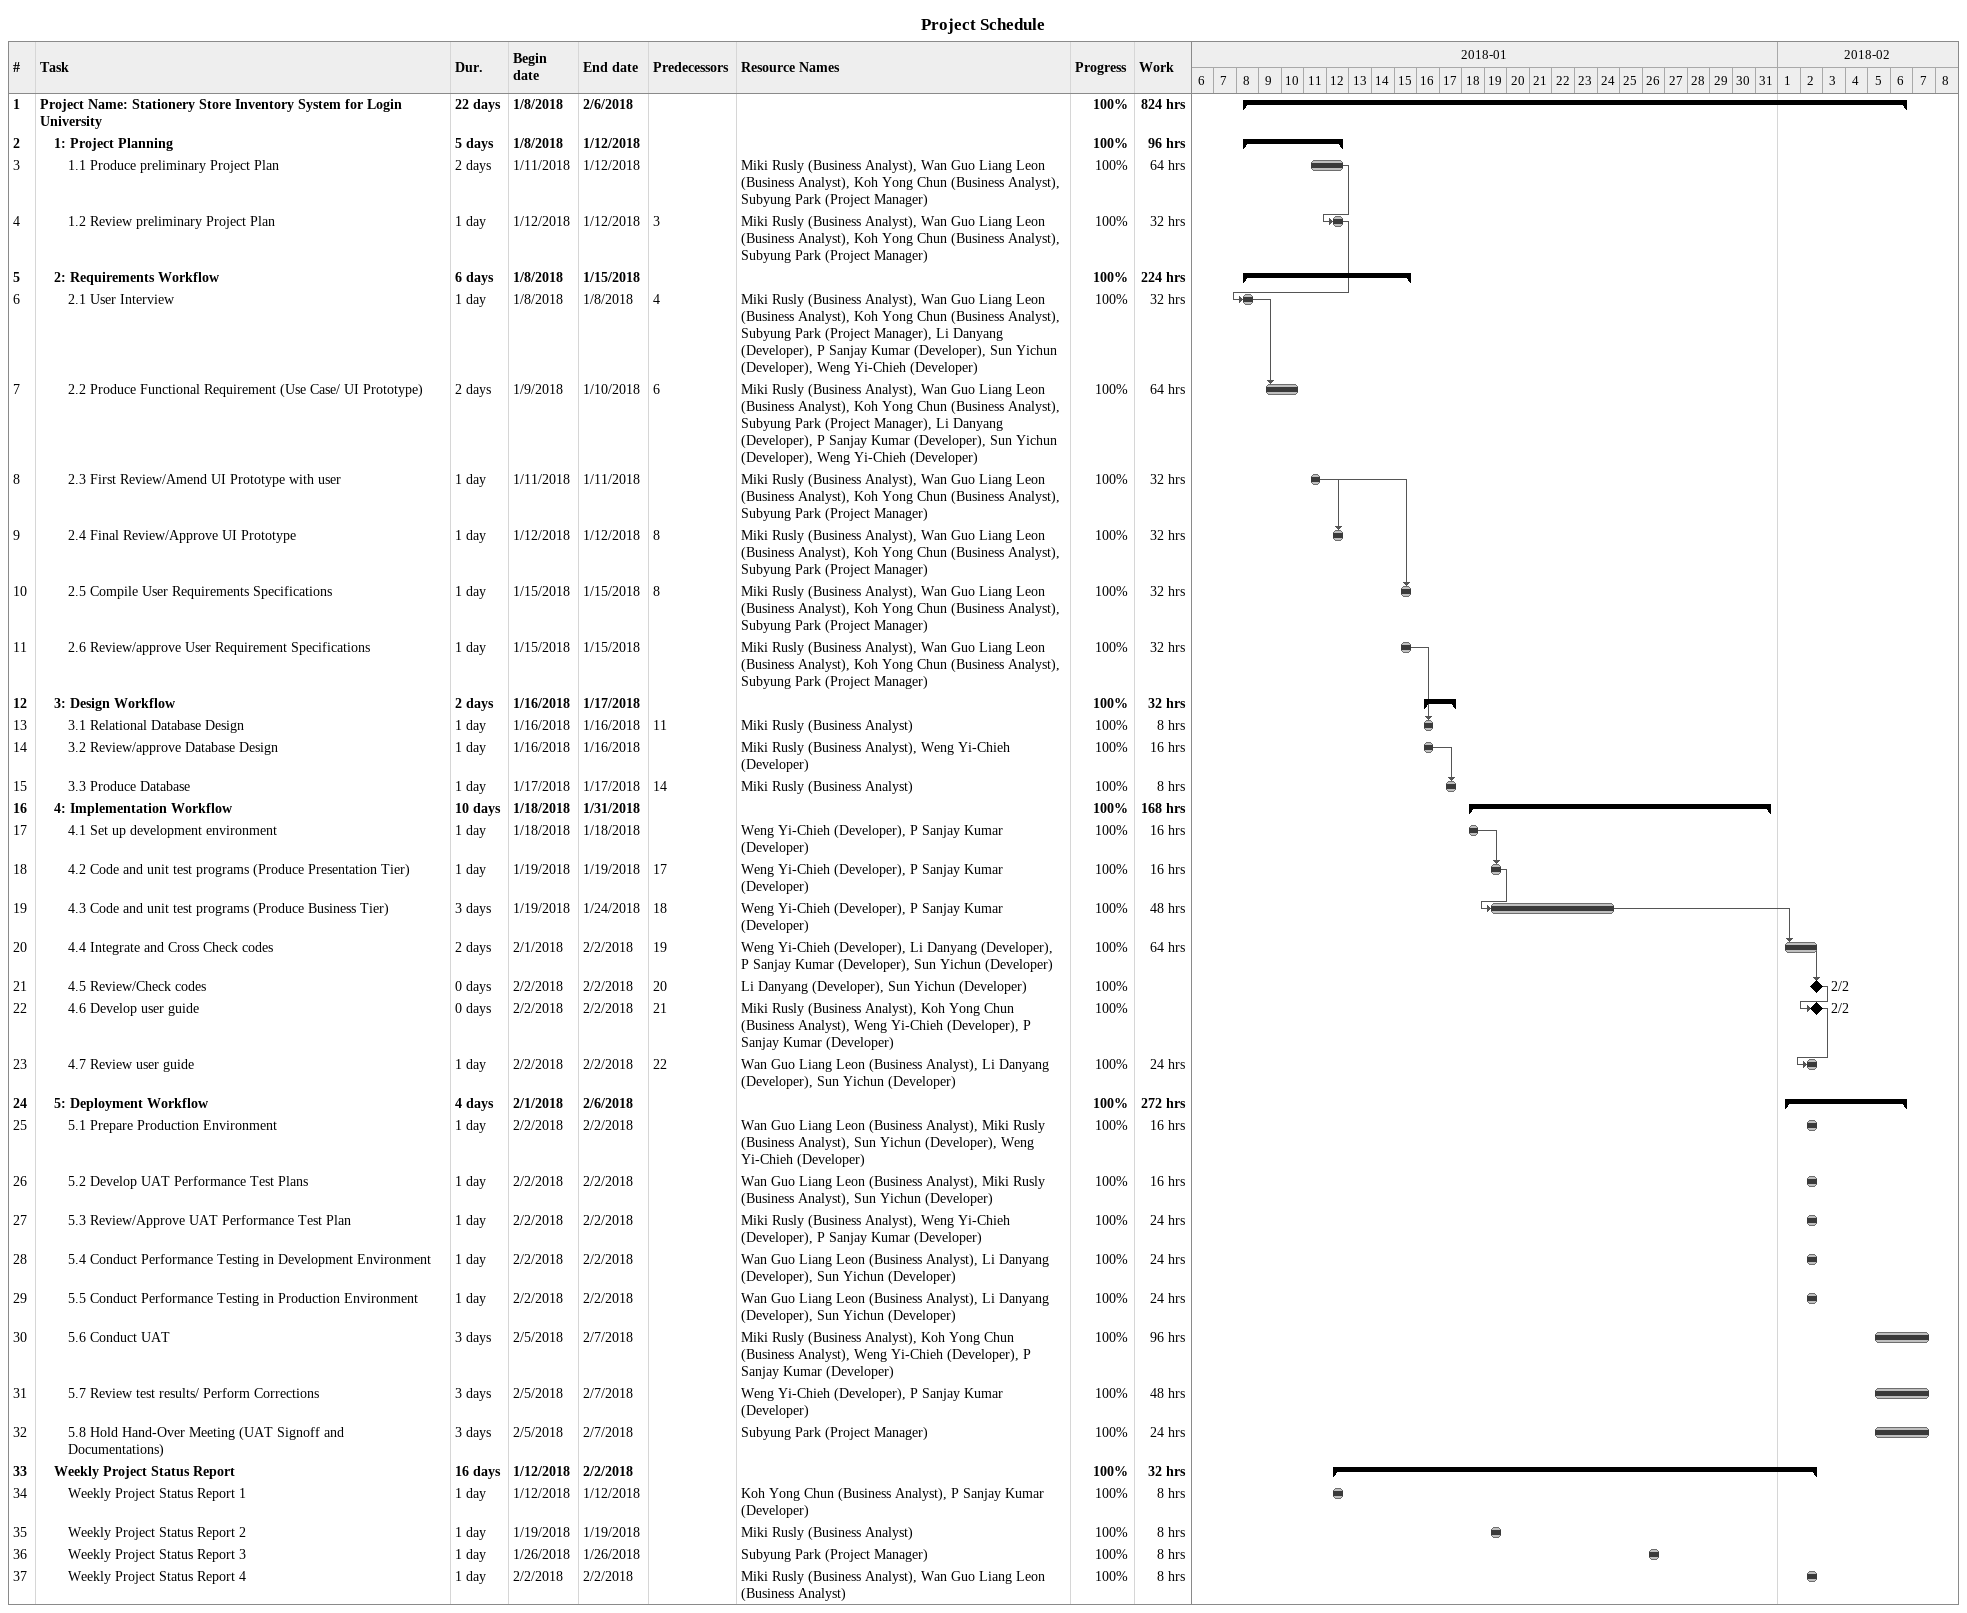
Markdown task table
Project Schedule

| ID | Level | Task | Duration | Start | Finish | Predecessors | Resources | % complete | Work (h) |
|---|---|---|---|---|---|---|---|---|---|
| 1 | 1 | **Project Name: Stationery Store Inventory System for Login University** | 22d | 2018-01-08 | 2018-02-06 |  |  | 100 | 824 |
| 2 | 2 | **1: Project Planning** | 5d | 2018-01-08 | 2018-01-12 |  |  | 100 | 96 |
| 3 | 3 | 1.1 Produce preliminary Project Plan | 2d | 2018-01-11 | 2018-01-12 |  | Miki Rusly (Business Analyst), Wan Guo Liang Leon (Business Analyst), Koh Yong Chun (Business Analyst), Subyung Park (Project Manager) | 100 | 64 |
| 4 | 3 | 1.2 Review preliminary Project Plan | 1d | 2018-01-12 | 2018-01-12 | 3 | Miki Rusly (Business Analyst), Wan Guo Liang Leon (Business Analyst), Koh Yong Chun (Business Analyst), Subyung Park (Project Manager) | 100 | 32 |
| 5 | 2 | **2: Requirements Workflow** | 6d | 2018-01-08 | 2018-01-15 |  |  | 100 | 224 |
| 6 | 3 | 2.1 User Interview | 1d | 2018-01-08 | 2018-01-08 | 4 | Miki Rusly (Business Analyst), Wan Guo Liang Leon (Business Analyst), Koh Yong Chun (Business Analyst), Subyung Park (Project Manager), Li Danyang (Developer), P Sanjay Kumar (Developer), Sun Yichun (Developer), Weng Yi-Chieh (Developer) | 100 | 32 |
| 7 | 3 | 2.2 Produce Functional Requirement (Use Case/ UI Prototype) | 2d | 2018-01-09 | 2018-01-10 | 6 | Miki Rusly (Business Analyst), Wan Guo Liang Leon (Business Analyst), Koh Yong Chun (Business Analyst), Subyung Park (Project Manager), Li Danyang (Developer), P Sanjay Kumar (Developer), Sun Yichun (Developer), Weng Yi-Chieh (Developer) | 100 | 64 |
| 8 | 3 | 2.3 First Review/Amend UI Prototype with user | 1d | 2018-01-11 | 2018-01-11 |  | Miki Rusly (Business Analyst), Wan Guo Liang Leon (Business Analyst), Koh Yong Chun (Business Analyst), Subyung Park (Project Manager) | 100 | 32 |
| 9 | 3 | 2.4 Final Review/Approve UI Prototype | 1d | 2018-01-12 | 2018-01-12 | 8 | Miki Rusly (Business Analyst), Wan Guo Liang Leon (Business Analyst), Koh Yong Chun (Business Analyst), Subyung Park (Project Manager) | 100 | 32 |
| 10 | 3 | 2.5 Compile User Requirements Specifications | 1d | 2018-01-15 | 2018-01-15 | 8 | Miki Rusly (Business Analyst), Wan Guo Liang Leon (Business Analyst), Koh Yong Chun (Business Analyst), Subyung Park (Project Manager) | 100 | 32 |
| 11 | 3 | 2.6 Review/approve User Requirement Specifications | 1d | 2018-01-15 | 2018-01-15 |  | Miki Rusly (Business Analyst), Wan Guo Liang Leon (Business Analyst), Koh Yong Chun (Business Analyst), Subyung Park (Project Manager) | 100 | 32 |
| 12 | 2 | **3: Design Workflow** | 2d | 2018-01-16 | 2018-01-17 |  |  | 100 | 32 |
| 13 | 3 | 3.1 Relational Database Design | 1d | 2018-01-16 | 2018-01-16 | 11 | Miki Rusly (Business Analyst) | 100 | 8 |
| 14 | 3 | 3.2 Review/approve Database Design | 1d | 2018-01-16 | 2018-01-16 |  | Miki Rusly (Business Analyst), Weng Yi-Chieh (Developer) | 100 | 16 |
| 15 | 3 | 3.3 Produce Database | 1d | 2018-01-17 | 2018-01-17 | 14 | Miki Rusly (Business Analyst) | 100 | 8 |
| 16 | 2 | **4: Implementation Workflow** | 10d | 2018-01-18 | 2018-01-31 |  |  | 100 | 168 |
| 17 | 3 | 4.1 Set up development environment | 1d | 2018-01-18 | 2018-01-18 |  | Weng Yi-Chieh (Developer), P Sanjay Kumar (Developer) | 100 | 16 |
| 18 | 3 | 4.2 Code and unit test programs (Produce Presentation Tier) | 1d | 2018-01-19 | 2018-01-19 | 17 | Weng Yi-Chieh (Developer), P Sanjay Kumar (Developer) | 100 | 16 |
| 19 | 3 | 4.3 Code and unit test programs (Produce Business Tier) | 3d | 2018-01-19 | 2018-01-24 | 18 | Weng Yi-Chieh (Developer), P Sanjay Kumar (Developer) | 100 | 48 |
| 20 | 3 | 4.4 Integrate and Cross Check codes | 2d | 2018-02-01 | 2018-02-02 | 19 | Weng Yi-Chieh (Developer), Li Danyang (Developer), P Sanjay Kumar (Developer), Sun Yichun (Developer) | 100 | 64 |
| 21 | 3 | 4.5 Review/Check codes | 0d | 2018-02-02 | 2018-02-02 | 20 | Li Danyang (Developer), Sun Yichun (Developer) | 100 |  |
| 22 | 3 | 4.6 Develop user guide | 0d | 2018-02-02 | 2018-02-02 | 21 | Miki Rusly (Business Analyst), Koh Yong Chun (Business Analyst), Weng Yi-Chieh (Developer), P Sanjay Kumar (Developer) | 100 |  |
| 23 | 3 | 4.7 Review user guide | 1d | 2018-02-02 | 2018-02-02 | 22 | Wan Guo Liang Leon (Business Analyst), Li Danyang (Developer), Sun Yichun (Developer) | 100 | 24 |
| 24 | 2 | **5: Deployment Workflow** | 4d | 2018-02-01 | 2018-02-06 |  |  | 100 | 272 |
| 25 | 3 | 5.1 Prepare Production Environment | 1d | 2018-02-02 | 2018-02-02 |  | Wan Guo Liang Leon (Business Analyst), Miki Rusly (Business Analyst), Sun Yichun (Developer), Weng Yi-Chieh (Developer) | 100 | 16 |
| 26 | 3 | 5.2 Develop UAT Performance Test Plans | 1d | 2018-02-02 | 2018-02-02 |  | Wan Guo Liang Leon (Business Analyst), Miki Rusly (Business Analyst), Sun Yichun (Developer) | 100 | 16 |
| 27 | 3 | 5.3 Review/Approve UAT Performance Test Plan | 1d | 2018-02-02 | 2018-02-02 |  | Miki Rusly (Business Analyst), Weng Yi-Chieh (Developer), P Sanjay Kumar (Developer) | 100 | 24 |
| 28 | 3 | 5.4 Conduct Performance Testing in Development Environment | 1d | 2018-02-02 | 2018-02-02 |  | Wan Guo Liang Leon (Business Analyst), Li Danyang (Developer), Sun Yichun (Developer) | 100 | 24 |
| 29 | 3 | 5.5 Conduct Performance Testing in Production Environment | 1d | 2018-02-02 | 2018-02-02 |  | Wan Guo Liang Leon (Business Analyst), Li Danyang (Developer), Sun Yichun (Developer) | 100 | 24 |
| 30 | 3 | 5.6 Conduct UAT | 3d | 2018-02-05 | 2018-02-07 |  | Miki Rusly (Business Analyst), Koh Yong Chun (Business Analyst), Weng Yi-Chieh (Developer), P Sanjay Kumar (Developer) | 100 | 96 |
| 31 | 3 | 5.7 Review test results/ Perform Corrections | 3d | 2018-02-05 | 2018-02-07 |  | Weng Yi-Chieh (Developer), P Sanjay Kumar (Developer) | 100 | 48 |
| 32 | 3 | 5.8 Hold Hand-Over Meeting (UAT Signoff and Documentations) | 3d | 2018-02-05 | 2018-02-07 |  | Subyung Park (Project Manager) | 100 | 24 |
| 33 | 2 | **Weekly Project Status Report** | 16d | 2018-01-12 | 2018-02-02 |  |  | 100 | 32 |
| 34 | 3 | Weekly Project Status Report 1 | 1d | 2018-01-12 | 2018-01-12 |  | Koh Yong Chun (Business Analyst), P Sanjay Kumar (Developer) | 100 | 8 |
| 35 | 3 | Weekly Project Status Report 2 | 1d | 2018-01-19 | 2018-01-19 |  | Miki Rusly (Business Analyst) | 100 | 8 |
| 36 | 3 | Weekly Project Status Report 3 | 1d | 2018-01-26 | 2018-01-26 |  | Subyung Park (Project Manager) | 100 | 8 |
| 37 | 3 | Weekly Project Status Report 4 | 1d | 2018-02-02 | 2018-02-02 |  | Miki Rusly (Business Analyst), Wan Guo Liang Leon (Business Analyst) | 100 | 8 |
